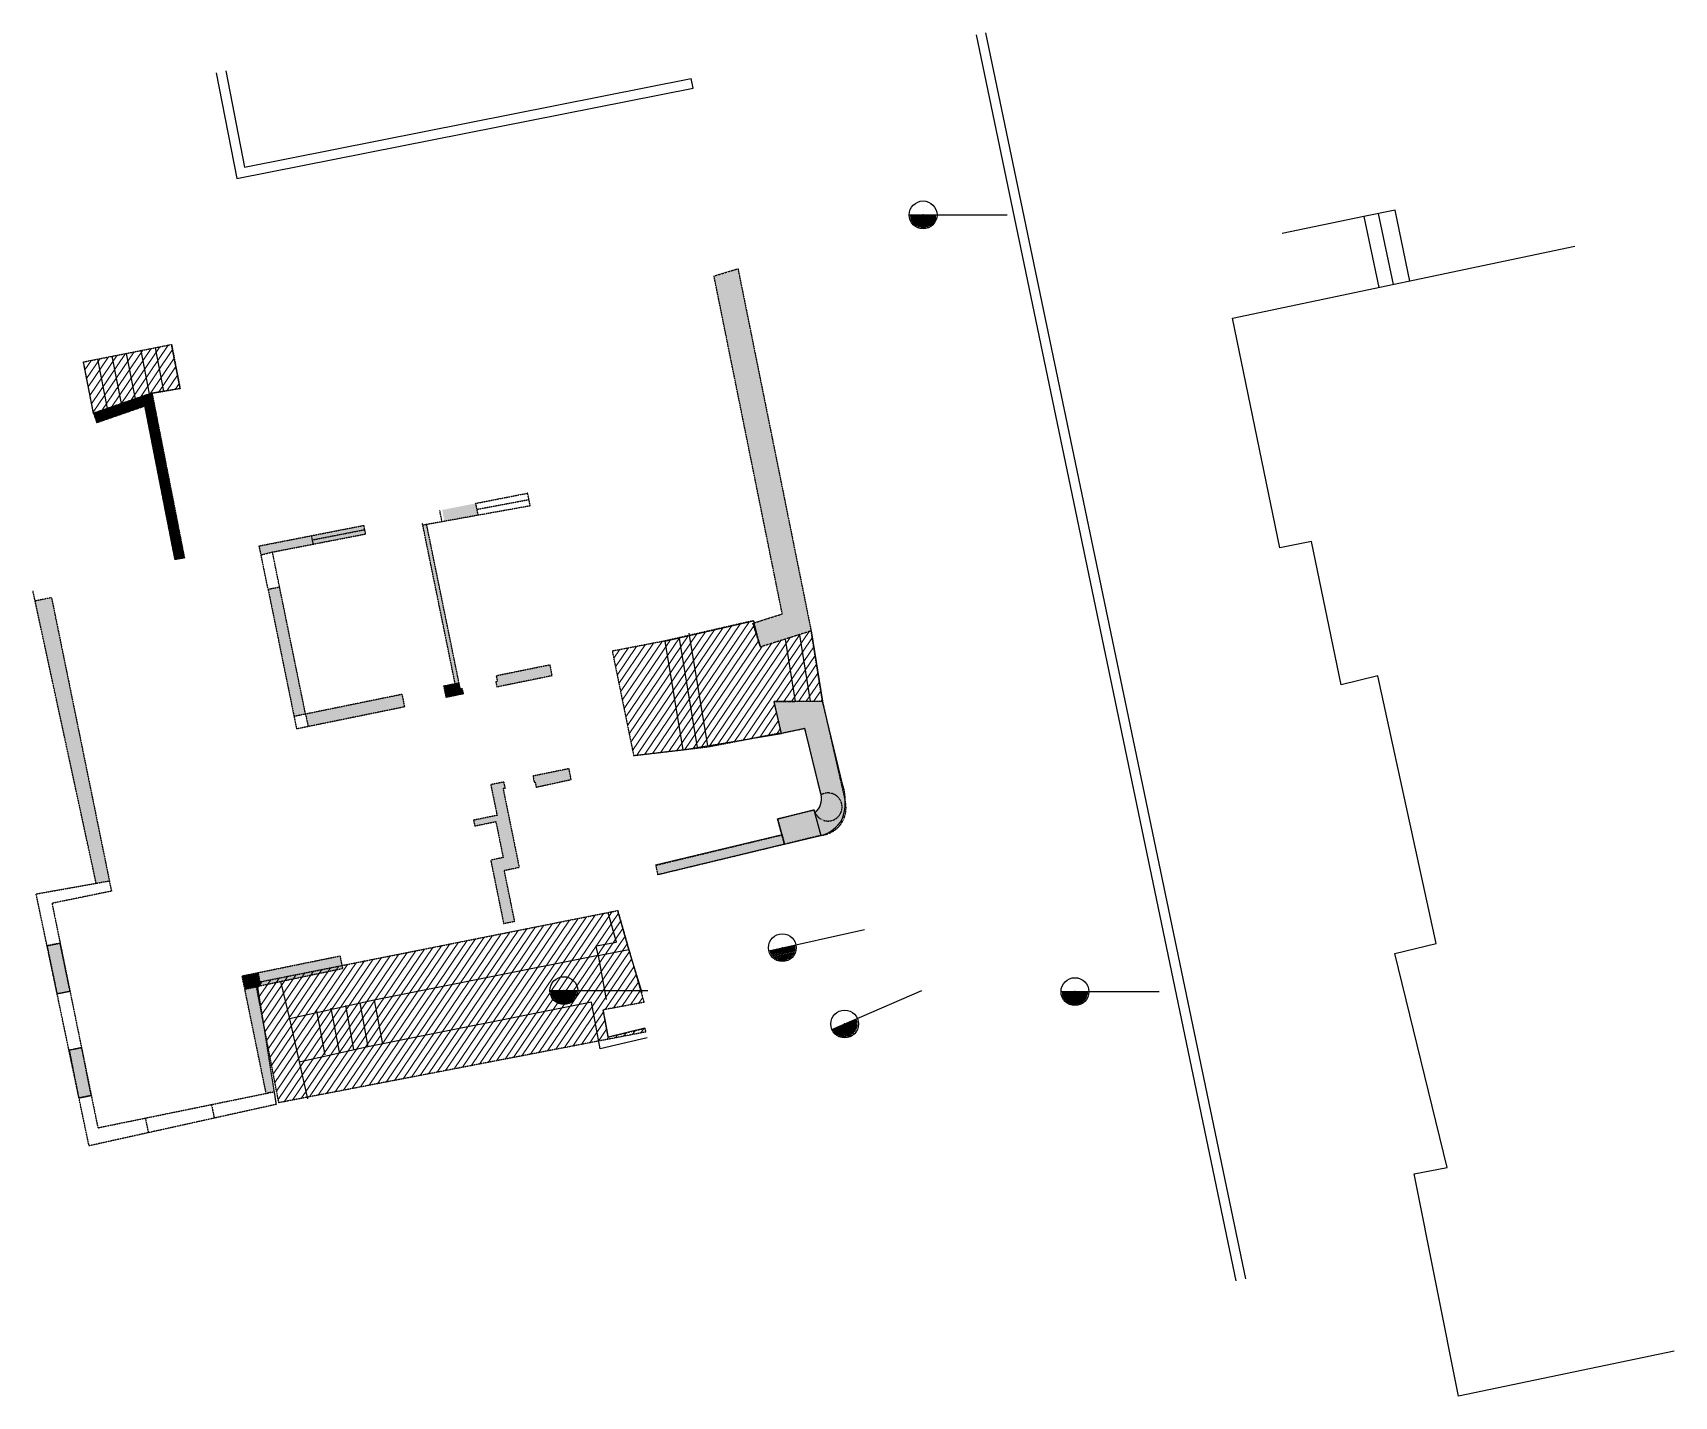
# Model space of a CAD drawing. Header units: inches. Extents: x 179756 to 186763, y 676291 to 679838.
# Drawn here: x 183409 to 186763, y 677053 to 679838 of the extents above; entities outside this region: 1.
import ezdxf
from ezdxf.enums import TextEntityAlignment as Align

# ---------------------------------------------------------------- set-up
doc = ezdxf.new("R2010")
doc.units = ezdxf.units.IN
doc.header["$MEASUREMENT"] = 0
for name, pattern in [('BORDER2', [0.875, 0.25, -0.125, 0.25, -0.125, 0, -0.125]), ('DASHED2', [0.375, 0.25, -0.125]), ('HIDDEN2', [0.1875, 0.125, -0.0625])]:
    doc.linetypes.add(name, pattern=pattern)
for name, color, linetype in [('A-Anno-Dim 100', 9, 'Continuous'), ('A-Anno-Dim 25', 9, 'Continuous'), ('A-Anno-Dim 50', 9, 'Continuous'), ('A-Anno-Symbol 100', 2, 'Continuous'), ('A-Anno-Symbol 25', 2, 'Continuous'), ('A-Anno-Symbol 50', 2, 'Continuous'), ('A-Anno-Text 100', 2, 'Continuous'), ('A-Anno-Text 25', 2, 'Continuous'), ('A-Anno-Text 50', 2, 'Continuous'), ('A-Building Line', 240, 'BORDER2'), ('A-CENTER', 12, 'BORDER2'), ('A-Concrete', 4, 'Continuous'), ('A-Dashed', 9, 'DASHED2'), ('A-Demo', 2, 'DASHED2'), ('A-Demolition-hatch', 50, 'Continuous'), ('A-Door', 9, 'Continuous'), ('A-Elec', 2, 'Continuous'), ('A-Elec Dashed', 12, 'Continuous'), ('A-Flor-Strs', 8, 'Continuous'), ('A-Furn', 12, 'Continuous'), ('A-Ground', 4, 'Continuous'), ('A-Hatch Conc.', 141, 'Continuous'), ('A-Hatch Elevation', 30, 'Continuous'), ('A-Hatch Shadow', 253, 'Continuous'), ('A-Hatch Wall', 240, 'Continuous'), ('A-Hatch Window', 96, 'Continuous'), ('A-HATCH-01', 30, 'Continuous'), ('A-HATCH-02', 140, 'Continuous'), ('A-HATCH-03', 72, 'Continuous'), ('A-HATCH-04', 201, 'Continuous'), ('A-HATCH-05', 40, 'Continuous'), ('A-HATCH-06', 61, 'Continuous'), ('A-hatch-floor', 253, 'Continuous'), ('A-Kkt', 2, 'DASHED2'), ('A-Light Fixture', 2, 'Continuous'), ('A-Ovhd', 9, 'HIDDEN2'), ('A-pfix', 12, 'Continuous'), ('A-Pool', 131, 'Continuous'), ('A-Property Line', 162, 'BORDER2'), ('A-View 1', 3, 'Continuous'), ('A-View 2', 2, 'Continuous'), ('A-view 3', 9, 'Continuous'), ('A-View 4', 8, 'Continuous'), ('A-View 5', 12, 'Continuous'), ('A-Wall', 3, 'Continuous'), ('A-Wall Hatch', 252, 'Continuous'), ('A-Wall_Head', 8, 'DASHED2'), ('A-Window', 12, 'Continuous'), ('A-Window sill', 9, 'Continuous')]:
    doc.layers.add(name, color=color, linetype=linetype)
doc.layers.add('A-Area', color=11, linetype='Continuous', plot=False)
doc.layers.add('A-unplot', color=3, linetype='Continuous', plot=False)
doc.styles.add('HBT', font='HEBTXT')
doc.styles.add('TXT', font='txt')
pattern_1 = [(55.90534, (182923.399, 678698.711), (-10.35141, 7.00702), [])]

# ---------------------------------------------------------------- blocks, each defined once
blk = doc.blocks.new('BIVW-H')
at = {"transparency": 33554687}
for p, q in [((-0.284, 0), (1.72, 0)), ((-0.263, -0.02), (0.263, -0.02)), ((-0.261, -0.04), (0.261, -0.04)), ((-0.257, -0.06), (0.257, -0.06)), ((-0.252, -0.08), (0.252, -0.08)), ((-0.244, -0.1), (0.244, -0.1)), ((-0.235, -0.12), (0.235, -0.12)), ((-0.224, -0.14), (0.224, -0.14)), ((-0.21, -0.16), (0.21, -0.16)), ((-0.193, -0.18), (0.193, -0.18)), ((-0.172, -0.2), (0.172, -0.2)), ((-0.146, -0.22), (0.146, -0.22)), ((-0.11, -0.24), (0.11, -0.24)), ((-0.046, -0.26), (0.046, -0.26))]:
    blk.add_line(p, q, dxfattribs=at)
blk.add_circle((0, 0), 0.284, dxfattribs=at)
blk.add_point((0, 0), dxfattribs=at)
at = {"transparency": 33554687, "style": 'HBT'}
blk.add_attdef('NAME', text='', height=0.4, dxfattribs=at).set_placement((0, 0.36), align=Align.RIGHT)
at = {"transparency": 33554687, "style": 'TXT'}
blk.add_attdef('ELEV', (0.323, 0.108), '', height=0.35, dxfattribs=at)
blk = doc.blocks.new('layers')
at = {"layer": 'A-HATCH-01'}
blk.add_hatch(color=256, dxfattribs=at).paths.add_polyline_path([(-17, -137), (-17, -129), (-8, -129), (-8, -137)])
at = {"layer": 'A-HATCH-02'}
blk.add_hatch(color=256, dxfattribs=at).paths.add_polyline_path([(-6, -126), (-6, -118), (3, -118), (3, -126)])
at = {"layer": 'A-HATCH-03'}
blk.add_hatch(color=256, dxfattribs=at).paths.add_polyline_path([(-17, -126), (-17, -118), (-8, -118), (-8, -126)])
at = {"layer": 'A-HATCH-04'}
blk.add_hatch(color=256, dxfattribs=at).paths.add_polyline_path([(-6, -104), (-6, -96), (3, -96), (3, -104)])
at = {"layer": 'A-HATCH-05'}
blk.add_hatch(color=256, dxfattribs=at).paths.add_polyline_path([(-17, -115), (-17, -107), (-8, -107), (-8, -115)])
at = {"layer": 'A-HATCH-06'}
blk.add_hatch(color=256, dxfattribs=at).paths.add_polyline_path([(-17, -104), (-17, -96), (-8, -96), (-8, -104)])
at = {"layer": 'A-hatch-floor'}
blk.add_hatch(color=256, dxfattribs=at).paths.add_polyline_path([(-6, -115), (-6, -107), (3, -107), (3, -115)])
at = {"layer": 'A-Pool'}
blk.add_hatch(color=256, dxfattribs=at).paths.add_polyline_path([(-6, -137), (-6, -129), (3, -129), (3, -137)])
blk.add_lwpolyline([(-19, 56), (5, 56)])
for points in [[(-17, -104), (-17, -96), (-8, -96), (-8, -104)], [(-17, -115), (-17, -107), (-8, -107), (-8, -115)], [(-17, -126), (-17, -118), (-8, -118), (-8, -126)], [(-17, -137), (-17, -129), (-8, -129), (-8, -137)], [(-6, -104), (-6, -96), (3, -96), (3, -104)], [(-6, -115), (-6, -107), (3, -107), (3, -115)], [(-6, -126), (-6, -118), (3, -118), (3, -126)], [(-6, -137), (-6, -129), (3, -129), (3, -137)]]:
    blk.add_lwpolyline(points, close=True)
at = {"layer": 'A-Anno-Dim 100'}
blk.add_lwpolyline([(-19, 38), (5, 38)], dxfattribs=at)
at = {"layer": 'A-Anno-Dim 25'}
blk.add_line((-19, 59), (5, 59), dxfattribs=at)
at = {"layer": 'A-Anno-Dim 50'}
blk.add_lwpolyline([(-19, 35), (5, 35)], dxfattribs=at)
at = {"layer": 'A-Anno-Symbol 100'}
blk.add_lwpolyline([(-19, -10), (5, -10)], dxfattribs=at)
at = {"layer": 'A-Anno-Symbol 25'}
blk.add_lwpolyline([(-19, -13), (5, -13)], dxfattribs=at)
at = {"layer": 'A-Anno-Symbol 50'}
blk.add_lwpolyline([(-19, -16), (5, -16)], dxfattribs=at)
at = {"layer": 'A-Anno-Text 100'}
blk.add_lwpolyline([(-19, -19), (5, -19)], dxfattribs=at)
at = {"layer": 'A-Anno-Text 25'}
blk.add_line((-19, 62), (5, 62), dxfattribs=at)
at = {"layer": 'A-Anno-Text 50'}
blk.add_line((-19, 65), (5, 65), dxfattribs=at)
at = {"layer": 'A-Area'}
blk.add_line((-19, 68), (5, 68), dxfattribs=at)
at = {"layer": 'A-Building Line'}
blk.add_lwpolyline([(-19, 53), (5, 53)], dxfattribs=at)
at = {"layer": 'A-CENTER', "ltscale": 0.5}
blk.add_line((-19, -61), (5, -61), dxfattribs=at)
at = {"layer": 'A-Concrete'}
blk.add_lwpolyline([(-19, 50), (5, 50)], dxfattribs=at)
at = {"layer": 'A-Dashed'}
blk.add_lwpolyline([(-19, 47), (5, 47)], dxfattribs=at)
at = {"layer": 'A-Demo'}
blk.add_lwpolyline([(-19, 44), (5, 44)], dxfattribs=at)
at = {"layer": 'A-Demolition-hatch'}
blk.add_lwpolyline([(-19, 41), (5, 41)], dxfattribs=at)
at = {"layer": 'A-Door'}
blk.add_lwpolyline([(-19, 32), (5, 32)], dxfattribs=at)
at = {"layer": 'A-Elec'}
blk.add_lwpolyline([(-19, 29), (5, 29)], dxfattribs=at)
at = {"layer": 'A-Elec Dashed'}
blk.add_lwpolyline([(-19, 26), (5, 26)], dxfattribs=at)
at = {"layer": 'A-Flor-Strs'}
blk.add_line((-19, 71), (5, 71), dxfattribs=at)
at = {"layer": 'A-Furn'}
blk.add_lwpolyline([(-19, 23), (5, 23)], dxfattribs=at)
at = {"layer": 'A-Ground'}
blk.add_line((-19, -55), (5, -55), dxfattribs=at)
at = {"layer": 'A-Hatch Conc.'}
blk.add_lwpolyline([(-19, 20), (5, 20)], dxfattribs=at)
at = {"layer": 'A-Hatch Elevation'}
blk.add_lwpolyline([(-19, 17), (5, 17)], dxfattribs=at)
at = {"layer": 'A-Hatch Shadow'}
blk.add_lwpolyline([(-19, 14), (5, 14)], dxfattribs=at)
at = {"layer": 'A-Hatch Wall'}
blk.add_lwpolyline([(-19, 11), (5, 11)], dxfattribs=at)
at = {"layer": 'A-Hatch Window'}
blk.add_lwpolyline([(-19, 8), (5, 8)], dxfattribs=at)
at = {"layer": 'A-HATCH-01'}
blk.add_line((5, -89), (-19, -89), dxfattribs=at)
at = {"layer": 'A-HATCH-02'}
blk.add_line((5, -86), (-19, -86), dxfattribs=at)
at = {"layer": 'A-HATCH-03'}
blk.add_line((5, -83), (-19, -83), dxfattribs=at)
at = {"layer": 'A-HATCH-04'}
blk.add_line((5, -74), (-19, -74), dxfattribs=at)
at = {"layer": 'A-HATCH-05'}
blk.add_line((5, -77), (-19, -77), dxfattribs=at)
at = {"layer": 'A-HATCH-06'}
blk.add_line((5, -71), (-19, -71), dxfattribs=at)
at = {"layer": 'A-hatch-floor'}
blk.add_line((5, -80), (-19, -80), dxfattribs=at)
at = {"layer": 'A-Kkt'}
blk.add_lwpolyline([(-19, 5), (5, 5)], dxfattribs=at)
at = {"layer": 'A-Light Fixture'}
blk.add_lwpolyline([(-19, 2), (5, 2)], dxfattribs=at)
at = {"layer": 'A-Ovhd'}
blk.add_lwpolyline([(-19, -1), (5, -1)], dxfattribs=at)
at = {"layer": 'A-pfix'}
blk.add_line((-19, -58), (5, -58), dxfattribs=at)
at = {"layer": 'A-Pool'}
blk.add_line((5, -92), (-19, -92), dxfattribs=at)
blk.add_lwpolyline([(-19, -4), (5, -4)], dxfattribs=at)
at = {"layer": 'A-Property Line'}
blk.add_lwpolyline([(-19, -7), (5, -7)], dxfattribs=at)
at = {"layer": 'A-unplot'}
blk.add_lwpolyline([(-19, -22), (5, -22)], dxfattribs=at)
at = {"layer": 'A-View 1'}
blk.add_lwpolyline([(-19, -25), (5, -25)], dxfattribs=at)
at = {"layer": 'A-View 2'}
blk.add_lwpolyline([(-19, -28), (5, -28)], dxfattribs=at)
at = {"layer": 'A-view 3'}
blk.add_lwpolyline([(-19, -31), (5, -31)], dxfattribs=at)
at = {"layer": 'A-View 4'}
blk.add_lwpolyline([(-19, -34), (5, -34)], dxfattribs=at)
at = {"layer": 'A-View 5'}
blk.add_lwpolyline([(-19, -37), (5, -37)], dxfattribs=at)
at = {"layer": 'A-Wall'}
blk.add_lwpolyline([(-19, -40), (5, -40)], dxfattribs=at)
at = {"layer": 'A-Wall Hatch'}
blk.add_lwpolyline([(-19, -43), (5, -43)], dxfattribs=at)
at = {"layer": 'A-Wall_Head'}
blk.add_lwpolyline([(-19, -46), (5, -46)], dxfattribs=at)
at = {"layer": 'A-Window'}
blk.add_lwpolyline([(-19, -49), (5, -49)], dxfattribs=at)
at = {"layer": 'A-Window sill'}
blk.add_lwpolyline([(-19, -52), (5, -52)], dxfattribs=at)

msp = doc.modelspace()

# ---------------------------------------------------------------- hatches: boundary and pattern name
at = {"layer": 'A-Demolition-hatch', "transparency": 33554687}
h = msp.add_hatch(color=256, dxfattribs=at)
h.dxf.hatch_style = 1
h.paths.add_polyline_path([(184824.3, 679348.5), (184800.6, 679341.3), (184940.1, 678650.9), (184880, 678631.9), (184895.4, 678583.3), (184978.4, 678609.6)])
h = msp.add_hatch(color=256, dxfattribs=at)
h.dxf.hatch_style = 1
h.paths.add_polyline_path([(184849.6, 679356.1), (184824.3, 679348.5), (184978.4, 678609.6), (184999.1, 678616.1)])
at = {"layer": 'A-Demolition-hatch', "lineweight": 20, "transparency": 33554687}
h = msp.add_hatch(dxfattribs=at)
h.set_pattern_fill('ANSI31', color=256, scale=100, angle=-0.5146)
h.set_pattern_definition(pattern_1)
h.paths.add_polyline_path([(183532.6, 679060.8), (183512, 679165.7), (183692.2, 679201.4), (183709.6, 679111.1), (183647.1, 679100.3)])
at = {"layer": 'A-Demolition-hatch', "transparency": 33554687}
h = msp.add_hatch(dxfattribs=at)
h.set_pattern_fill('ANSI31', color=256, angle=-0.5146)
h.set_pattern_definition([(44.4853744, (182956.89488, 675830.41679), (-0.0875908967, 0.089178668), [])])
h.paths.add_polyline_path([(183652.1, 679102.1), (183532.6, 679060.8), (183539.1, 679041.9), (183637, 679075.7), (183683.3, 678840), (183702.9, 678844)])
h.paths.add_polyline_path([(183702.9, 678844), (183683.3, 678840), (183698.6, 678761.8), (183718.3, 678765.6)])
h = msp.add_hatch(color=256, dxfattribs=at)
h.dxf.hatch_style = 1
h.paths.add_polyline_path([(184313.8, 678876.8), (184245.1, 678863.3), (184247.3, 678851.7), (184316.3, 678864.7)])
h = msp.add_hatch(color=256, dxfattribs=at)
h.dxf.hatch_style = 1
h.paths.add_polyline_path([(184316.3, 678864.7), (184247.3, 678851.7), (184249.6, 678840.1), (184318.7, 678852.5)])
h = msp.add_hatch(color=256, dxfattribs=at)
h.dxf.hatch_style = 1
h.paths.add_polyline_path([(183981.7, 678793.5), (183978.2, 678810.8), (183871.2, 678789.8), (183875, 678771.6), (183898.3, 678777.3)])
h = msp.add_hatch(color=256, dxfattribs=at)
h.dxf.hatch_style = 1
h.paths.add_polyline_path([(184086.9, 678823.1), (184085.2, 678831.8), (183978.2, 678810.8), (183980, 678802.2)])
h = msp.add_hatch(color=256, dxfattribs=at)
h.dxf.hatch_style = 1
h.paths.add_polyline_path([(184088.7, 678814.3), (184086.9, 678823.1), (183980, 678802.2), (183981.7, 678793.5)])
h = msp.add_hatch(color=256, dxfattribs=at)
h.dxf.hatch_style = 1
h.paths.add_polyline_path([(184213.4, 678833.5), (184205.5, 678832.1), (184271.6, 678508.6), (184279.5, 678510.2)])
h = msp.add_hatch(color=256, dxfattribs=at)
h.dxf.hatch_style = 1
h.paths.add_polyline_path([(183912.8, 678706), (183889.3, 678701.4), (183942.4, 678441.4), (183965.9, 678446.2)])
h = msp.add_hatch(color=256, dxfattribs=at)
h.dxf.hatch_style = 1
h.paths.add_polyline_path([(183446.8, 678684.1), (183413.3, 678677.2), (183538.1, 678100.7), (183565, 678105.5)])
at = {"layer": 'A-Demolition-hatch', "lineweight": 20, "transparency": 33554687}
h = msp.add_hatch(dxfattribs=at)
h.set_pattern_fill('ANSI31', color=256, scale=100, angle=-0.5146)
h.set_pattern_definition(pattern_1)
h.paths.add_polyline_path([(184882.5, 678632.7), (184881.1, 678637), (184700, 678595.5), (184592.7, 678574.8), (184636.4, 678361.6), (184736.8, 678373.4), (184787.5, 678379.3), (184938, 678408.3), (184923.4, 678471.8), (185022.1, 678473), (184999.1, 678616.1), (184895.4, 678583.3)])
at = {"layer": 'A-Demolition-hatch', "transparency": 33554687}
h = msp.add_hatch(color=256, dxfattribs=at)
h.dxf.hatch_style = 1
h.paths.add_polyline_path([(184469.4, 678524.5), (184465, 678547.1), (184356.1, 678524.9), (184358.5, 678513.1), (184354.6, 678512.3), (184356.8, 678501.5)])
h = msp.add_hatch(color=256, dxfattribs=at)
h.dxf.hatch_style = 1
h.paths.add_polyline_path([(184279.5, 678510.2), (184271.6, 678508.6), (184248.1, 678503.8), (184252.9, 678480.3), (184288.2, 678487.5), (184286, 678498.3), (184282.1, 678497.5)])
h = msp.add_hatch(color=256, dxfattribs=at)
h.dxf.hatch_style = 1
h.paths.add_polyline_path([(184168.1, 678460.9), (184162.9, 678486.4), (183965.9, 678446.2), (183971.1, 678420.7)])
h = msp.add_hatch(color=256, dxfattribs=at)
h.dxf.hatch_style = 1
h.paths.add_polyline_path([(185006.9, 678472.8), (184923.4, 678471.8), (184938.3, 678406.9), (184986.4, 678416.7), (185019.3, 678281.3, -0.2963), (185006.6, 678244.5), (185019, 678198.5, 0.173728), (185058.6, 678225.1)])
h = msp.add_hatch(color=256, dxfattribs=at)
h.dxf.hatch_style = 1
h.paths.add_polyline_path([(185022.1, 678473), (185006.9, 678472.8), (185058.6, 678225.1, 0.026871), (185062.7, 678231.4, 0.161152), (185064.1, 678300.2)])
h = msp.add_hatch(color=256, dxfattribs=at)
h.dxf.hatch_style = 1
h.paths.add_polyline_path([(184504.3, 678334.7), (184430.7, 678319.6), (184433.3, 678306.9), (184435.2, 678307.3), (184437.4, 678296.5), (184508.8, 678312)])
h = msp.add_hatch(color=256, dxfattribs=at)
h.dxf.hatch_style = 1
h.paths.add_polyline_path([(184369.6, 678293.9), (184373.5, 678294.7), (184370.9, 678307.4), (184344.4, 678302), (184357.3, 678239.3), (184309.2, 678229.5), (184311.7, 678217.8), (184354.8, 678226.6), (184369.8, 678153.1), (184344.3, 678147.9), (184370.7, 678018.5), (184393.3, 678023.1), (184372, 678127), (184402.4, 678133.2)])
h = msp.add_hatch(color=256, dxfattribs=at)
h.dxf.hatch_style = 1
h.paths.add_polyline_path([(185004.9, 678250.7), (184930.4, 678232.3), (184944.6, 678180.2), (185019, 678198.5)])
h = msp.add_hatch(color=256, dxfattribs=at)
h.dxf.hatch_style = 1
h.paths.add_polyline_path([(184686.1, 678118), (184682.1, 678137.6), (184939.9, 678199.7), (184944.6, 678180.2)])
at = {"layer": 'A-Demolition-hatch', "lineweight": 20, "transparency": 33554687}
h = msp.add_hatch(dxfattribs=at)
h.set_pattern_fill('ANSI31', color=256, scale=100, angle=-0.5146)
h.set_pattern_definition(pattern_1)
h.paths.add_polyline_path([(183864, 677897.5), (184603.8, 678044.9), (184657.4, 677857.4), (184573.8, 677841.9), (184584.1, 677786.5), (184659.3, 677804.4), (184661.1, 677796.8), (183911.3, 677652.3)])
at = {"layer": 'A-Demolition-hatch', "transparency": 33554687}
h = msp.add_hatch(color=256, dxfattribs=at)
h.dxf.hatch_style = 1
h.paths.add_polyline_path([(183437.6, 677973), (183458, 677875.1), (183484.5, 677880.3), (183464.4, 677978.2)])
h.paths.add_polyline_path([(183483.5, 677760.2), (183507.9, 677765.4), (183527.3, 677666.9), (183502.9, 677662.1)])
h = msp.add_hatch(color=256, dxfattribs=at)
h.dxf.hatch_style = 1
h.paths.add_polyline_path([(184041.6, 677926.1), (184036.2, 677952.2), (183868.7, 677918), (183874.2, 677890.9)])
h = msp.add_hatch(color=256, dxfattribs=at)
h.dxf.hatch_style = 1
h.paths.add_polyline_path([(183868.7, 677918), (183836.3, 677911.4), (183841.9, 677884.3), (183867.7, 677889.6), (183874.2, 677890.9)])
h = msp.add_hatch(color=256, dxfattribs=at)
h.dxf.hatch_style = 1
h.paths.add_polyline_path([(183867.7, 677889.6), (183841.9, 677884.3), (183885.4, 677671.4), (183895.2, 677673.4), (183901.6, 677674.7)])

# ---------------------------------------------------------------- linework, layer by layer
at = {"layer": 'A-Demo', "transparency": 33554687}
for p, q in [((184318.7, 678852.5), (184313.8, 678876.8)), ((184425.1, 678871.6), (184419.8, 678897.6)), ((184271.6, 678508.6), (184204.6, 678836.8)), ((184318.7, 678852.5), (184213.4, 678833.5)), ((184244.9, 678839.2), (184240.2, 678862.3)), ((183981.7, 678793.5), (183978.2, 678810.8)), ((184088.7, 678814.3), (184085.2, 678831.8)), ((184282.1, 678497.5), (184213.4, 678833.5)), ((183889.3, 678701.4), (183875, 678771.6)), ((183898.3, 678777.3), (183981.7, 678793.5)), ((183912.8, 678706), (183898.3, 678777.3)), ((183538.1, 678100.7), (183408.6, 678698.9)), ((183538.1, 678100.7), (183413.3, 678677.2)), ((183446.8, 678684.1), (183569.3, 678084.5)), ((184248.1, 678503.8), (184271.6, 678508.6)), ((184248.1, 678503.8), (184252.9, 678480.3)), ((184354.6, 678512.3), (184358.5, 678513.1)), ((184354.6, 678512.3), (184356.8, 678501.5)), ((184358.5, 678513.1), (184356.1, 678524.9)), ((184469.4, 678524.5), (184356.8, 678501.5)), ((184162.9, 678486.4), (183965.9, 678446.2)), ((184162.9, 678486.4), (184168.1, 678460.9)), ((184288.2, 678487.5), (184252.9, 678480.3)), ((184286, 678498.3), (184282.1, 678497.5)), ((184286, 678498.3), (184288.2, 678487.5)), ((184168.1, 678460.9), (183947.6, 678415.9)), ((184504.3, 678334.7), (184430.7, 678319.6)), ((184370.9, 678307.4), (184344.4, 678302)), ((184344.4, 678302), (184357.3, 678239.3)), ((184370.9, 678307.4), (184373.5, 678294.7)), ((184430.7, 678319.6), (184433.3, 678306.9)), ((184433.3, 678306.9), (184435.2, 678307.3)), ((184435.2, 678307.3), (184437.4, 678296.5)), ((184508.8, 678312), (184437.4, 678296.5)), ((184373.5, 678294.7), (184369.6, 678293.9)), ((184369.6, 678293.9), (184402.4, 678133.2)), ((184357.3, 678239.3), (184309.2, 678229.5)), ((184309.2, 678229.5), (184311.7, 678217.8)), ((184311.7, 678217.8), (184354.8, 678226.6)), ((184354.8, 678226.6), (184369.8, 678153.1)), ((184369.8, 678153.1), (184344.3, 678147.9)), ((184344.3, 678147.9), (184370.7, 678018.5)), ((184372, 678127), (184402.4, 678133.2)), ((183415.4, 678078.9), (183538.1, 678100.7)), ((183415.4, 678078.9), (183538.1, 678100.7)), ((184393.3, 678023.1), (184372, 678127)), ((183523.5, 677564.2), (183415.4, 678078.9)), ((183523.5, 677564.2), (183415.4, 678078.9)), ((183569.3, 678084.5), (183447.8, 678059.6)), ((183447.8, 678059.6), (183541.5, 677601.1)), ((183836.3, 677911.4), (184036.2, 677952.2)), ((184036.2, 677952.2), (184041.6, 677926.1)), ((183885.4, 677671.4), (183836.3, 677911.4)), ((183868.7, 677918), (183874.2, 677890.9)), ((183841.9, 677884.3), (183867.7, 677889.6)), ((183867.7, 677889.6), (183901.6, 677674.7)), ((183867.7, 677889.6), (183905.7, 677648.8)), ((183541.5, 677601.1), (183885.4, 677671.4)), ((183885.4, 677671.4), (183901.6, 677674.7)), ((183895.2, 677673.4), (183885.4, 677671.4)), ((183901.6, 677674.7), (183905.7, 677648.8)), ((183905.7, 677648.8), (183523.5, 677564.2)), ((183905.7, 677648.8), (183523.5, 677564.2)), ((183773.7, 677648.6), (183779.4, 677620.8)), ((183638.5, 677620.9), (183644.6, 677591))]:
    msp.add_line(p, q, dxfattribs=at)
for points in [[(184800.6, 679341.3), (184849.6, 679356.1), (184999.1, 678616.1), (184895.4, 678583.3), (184880, 678631.9), (184940.1, 678650.9)], [(183532.6, 679060.8), (183512, 679165.7), (183692.2, 679201.4), (183709.6, 679111.1), (183647.1, 679100.3)], [(184882.5, 678632.7), (184881.1, 678637), (184700, 678595.5), (184592.7, 678574.8), (184636.4, 678361.6), (184736.8, 678373.4), (184787.5, 678379.3), (184938, 678408.3), (184923.4, 678471.8), (185022.1, 678473), (184999.1, 678616.1), (184895.4, 678583.3)], [(184686.1, 678118), (184682.1, 678137.6), (184939.9, 678199.7), (184944.6, 678180.2)], [(183864, 677897.5), (184603.8, 678044.9), (184657.4, 677857.4), (184573.8, 677841.9), (184584.1, 677786.5), (184659.3, 677804.4), (184661.1, 677796.8), (183911.3, 677652.3)], [(183437.6, 677973), (183458, 677875.1), (183484.5, 677880.3), (183464.4, 677978.2)], [(183483.5, 677760.2), (183507.9, 677765.4), (183527.3, 677666.9), (183502.9, 677662.1)]]:
    msp.add_lwpolyline(points, close=True, dxfattribs=at)
at = {"layer": 'A-Demo', "transparency": 33554687, "flags": 128}
for points in [[(183532.6, 679060.8), (183652.1, 679102.1), (183718.3, 678765.6)], [(183539.1, 679041.9), (183637, 679075.7), (183698.6, 678761.8)]]:
    msp.add_lwpolyline(points, dxfattribs=at)
at = {"layer": 'A-Demo', "transparency": 33554687}
for points in [[(183532.6, 679060.8), (183539.1, 679041.9)], [(184313.8, 678876.8), (184419.8, 678897.6)], [(184316.3, 678864.6), (184422.4, 678884.6)], [(184425.1, 678871.6), (184318.7, 678852.5)], [(183871.2, 678789.8), (184085.2, 678831.8)], [(183980, 678802.2), (184086.9, 678823.1)], [(183981.7, 678793.5), (184088.7, 678814.3)], [(184213.4, 678833.5), (184205.5, 678832.1)], [(183875, 678771.6), (183871.2, 678789.8)], [(183875, 678771.6), (183898.3, 678777.3)], [(183889.3, 678701.4), (183912.8, 678706)], [(183965.9, 678446.2), (183912.8, 678706)], [(183446.8, 678684.1), (183413.3, 678677.2)], [(183889.3, 678701.4), (183947.6, 678415.9)], [(184356.1, 678524.9), (184465, 678547.1)], [(184465, 678547.1), (184469.5, 678524)], [(184271.6, 678508.6), (184279.5, 678510.2)], [(183965.9, 678446.2), (183942.4, 678441.4)], [(183965.9, 678446.2), (183971.1, 678420.9)], [(184508.8, 678312), (184504.3, 678334.7)], [(183538.1, 678100.7), (183565, 678105.5)], [(184370.7, 678018.5), (184393.3, 678023.1)], [(183437.6, 677973), (183464.4, 677978.2)], [(184041.6, 677926.1), (183867.7, 677889.6)], [(183458.2, 677875.1), (183484.5, 677880.3)], [(183482.4, 677760), (183508, 677765)], [(183503.3, 677662.2), (183528, 677667)]]:
    msp.add_lwpolyline(points, dxfattribs=at)
msp.add_lwpolyline([(184923.4, 678471.8), (185022.1, 678473), (185069, 678266.8, -0.455465), (185019, 678198.5), (184944.6, 678180.2), (184930.4, 678232.3), (185004.9, 678250.7), (185007.3, 678245.1, 2.627383), (185019.3, 678281.3), (184986.4, 678416.7), (184938.4, 678406.6)], format="xyb", close=True, dxfattribs=at)
at = {"layer": 'A-View 2', "transparency": 33554687, "flags": 128}
for points in [[(185336.1, 679833.9), (185866.9, 677288.5)], [(185355.7, 679838), (185886.5, 677292.6)], [(183783, 679756.2), (183825.8, 679540.4)], [(183802.7, 679760.1), (183841.5, 679563.9)], [(183841.5, 679563.9), (184754, 679744.7)], [(184757.9, 679725.1), (184754, 679744.7)], [(183825.8, 679540.4), (184757.9, 679725.1)], [(186222.7, 679330.7), (186192.5, 679475.9), (186128.5, 679462.6), (185961.9, 679428)], [(186128.5, 679462.6), (186158.9, 679318)], [(186157.9, 679468.8), (186188.3, 679324.2)], [(186762.7, 677144.9), (186321.7, 677052.8), (186231.4, 677506.7), (186299, 677520.2), (186191.9, 677957.3), (186276.3, 677977.4), (186157.3, 678524.3), (186081.9, 678506.3), (186021.8, 678799), (185956.9, 678785.7), (185860.4, 679255.2), (186559.4, 679402.2)]]:
    msp.add_lwpolyline(points, dxfattribs=at)
at = {"layer": 'A-View 4', "transparency": 33554687, "flags": 128}
for points in [[(183589.8, 679080.5), (183570.8, 679177.3)], [(183618.5, 679090.4), (183600.3, 679183.1)], [(183647.1, 679100.3), (183629.7, 679188.9)], [(183676.6, 679105.9), (183659.1, 679194.7)], [(183709.9, 679111.2), (183692.3, 679201.2)], [(183532.6, 679060.8), (183512, 679165.7)], [(183561.2, 679070.6), (183541.4, 679171.5)], [(183709.9, 679111.2), (183652.1, 679102.1)], [(184700, 678595.5), (184881.1, 678637)], [(184881.1, 678637), (184882.5, 678632.7)], [(184749.1, 678611.4), (184787.1, 678381.7)], [(184880, 678631.9), (184895.4, 678583.3)], [(184975, 678608.5), (184996.8, 678472.7)], [(184999.1, 678616.1), (185022.1, 678473)], [(184700, 678595.5), (184736.8, 678373.4)], [(184729.6, 678600.4), (184766.4, 678378.3)], [(184946.1, 678599.3), (184966.5, 678472.3)], [(185064.1, 678300.2), (185022.1, 678473), (184923.4, 678471.8)], [(184938.4, 678406.6), (184923.4, 678471.8)], [(184736.8, 678373.4), (184938.4, 678406.6)], [(184636.1, 678361.6), (184736.8, 678373.4)], [(184930.4, 678232.3), (185004.9, 678250.7)], [(185004.9, 678250.7), (185019, 678198.5)], [(184939.9, 678199.7), (184681.2, 678137.4)], [(184930.4, 678232.3), (184944.6, 678180.2)], [(184944.6, 678180.2), (184685.9, 678117.9)], [(184944.6, 678180.2), (185019, 678198.5)], [(184560, 677972.8), (184601.3, 677980.6), (184584.4, 678040)], [(184563.6, 677953.2), (184626.5, 677965), (184604, 678044.1)], [(184563.6, 677953.2), (184560, 677972.8)], [(184653.8, 677877.1), (184626.5, 677965)], [(184563.6, 677953.2), (184106.3, 677861.9), (183933.2, 677823.4)], [(184563.6, 677953.2), (184580.3, 677863.4)], [(183914.5, 677900.1), (183933.2, 677823.4), (183969.9, 677660.5)], [(184550.5, 677857.9), (184093.2, 677766.6), (183953, 677735.5)], [(183988.3, 677840), (184005, 677750.2)], [(184017.8, 677845.4), (184034.5, 677755.7)], [(184047.3, 677850.9), (184064, 677761.2)], [(184076.8, 677856.4), (184093.5, 677766.6)], [(184106.3, 677861.9), (184123, 677772.1)], [(184663.9, 677785), (184568.3, 677762.1), (184550.5, 677857.9)], [(184659.3, 677804.4), (184584.1, 677786.5), (184573.8, 677841.9)]]:
    msp.add_lwpolyline(points, dxfattribs=at)
for points in [[(185007.3, 678245.1, 0.289117), (185019.3, 678281.3), (184986.4, 678416.7), (184938.3, 678406.9)], [(185062.7, 678231.4, 0.161152), (185064.1, 678300.2)], [(185019, 678198.5, 0.20154), (185062.7, 678231.4, 0.20154)]]:
    msp.add_lwpolyline(points, format="xyb", dxfattribs=at)

# ---------------------------------------------------------------- block references
at = {"transparency": 33554687, "xscale": 0.03937007874015748, "yscale": 0.03937007874015748, "zscale": 0.03937007874015748}
msp.add_blockref('layers', (179756.8, 676296.8), dxfattribs=at)
at = {"layer": 'A-View 2', "transparency": 33554687, "xscale": 100, "yscale": 100, "zscale": 100}
for p in [(185227.9, 679466.1), (184493.7, 677881.4), (185538.1, 677879.3)]:
    msp.add_blockref('BIVW-H', p, dxfattribs=at)
at = {"layer": 'A-View 2', "transparency": 33554687}
for p, xscale, yscale, zscale, rotation in [((184940.3, 677969), 99.99999999999999, 99.99999999999999, 99.99999999999999, 12.50710376216746), ((185067.6, 677813.2), 100, 100, 100, 23.54554300538783)]:
    msp.add_blockref('BIVW-H', p, dxfattribs=dict(at, xscale=xscale, yscale=yscale, zscale=zscale, rotation=rotation))

doc.saveas('drawing.dxf')
